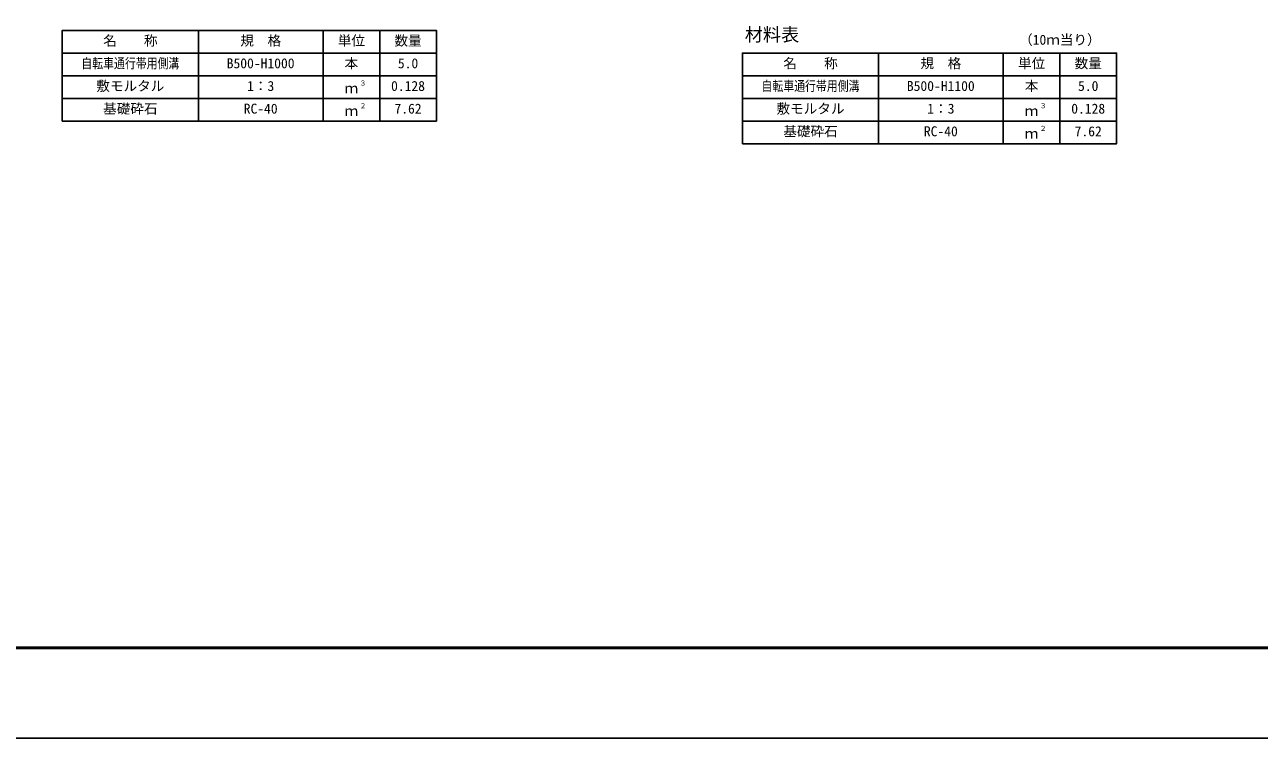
# Model space of a CAD drawing. Units: millimetres, scale not verified. Extents: x -12600 to 12600, y -5940 to 5940.
# Drawn here: x 1709 to 7154, y -5940 to -2791 of the extents above; entities that cross this region are included whole.
import ezdxf
from ezdxf.enums import TextEntityAlignment as Align

# ---------------------------------------------------------------- set-up
doc = ezdxf.new("R2010")
doc.units = ezdxf.units.MM
doc.header["$LTSCALE"] = 40
for name, color, linetype, lineweight in [('0-1_Defpoints', 5, 'Continuous', 25), ('0-3_HYO', 3, 'Continuous', 25), ('0-4_HYO2', 4, 'Continuous', 25), ('0-7_TXT', 7, 'Continuous', 25), ('0-8_WAKU', 3, 'Continuous', 25)]:
    doc.layers.add(name, color=color, linetype=linetype, lineweight=lineweight)
doc.styles.add('ＭＳ ゴシック', font='')
doc.styles.get('ＭＳ ゴシック').set_extended_font_data('MS Gothic')

msp = doc.modelspace()

# ---------------------------------------------------------------- linework, layer by layer
at = {"layer": '0-1_Defpoints'}
msp.add_lwpolyline([(-4200, -5940), (12600, -5940), (12600, 5940), (-4200, 5940)], close=True, dxfattribs=at)
at = {"layer": '0-3_HYO'}
for p, q in [((2475, -2816.64), (2475, -3216.64)), ((3025, -2816.64), (3025, -3216.64)), ((3275, -2816.64), (3275, -3216.64)), ((1875, -2916.64), (3525, -2916.64)), ((5475, -2916.64), (5475, -3316.64)), ((6025, -2916.64), (6025, -3316.64)), ((6275, -2916.64), (6275, -3316.64)), ((4875, -3016.64), (6525, -3016.64))]:
    msp.add_line(p, q, dxfattribs=at)
for points in [[(1875, -3216.64), (3525, -3216.64), (3525, -2816.64), (1875, -2816.64)], [(4875, -3316.64), (6525, -3316.64), (6525, -2916.64), (4875, -2916.64)]]:
    msp.add_lwpolyline(points, close=True, dxfattribs=at)
at = {"layer": '0-4_HYO2'}
for p, q in [((1875, -3016.64), (3525, -3016.64)), ((1875, -3116.64), (3525, -3116.64)), ((4875, -3116.64), (6525, -3116.64)), ((4875, -3216.64), (6525, -3216.64))]:
    msp.add_line(p, q, dxfattribs=at)
at = {"layer": '0-8_WAKU', "lineweight": 50}
msp.add_lwpolyline([(-3800, -5540), (12200, -5540), (12200, 5540), (-3800, 5540)], close=True, dxfattribs=at)

# ---------------------------------------------------------------- texts
at = {"layer": '0-7_TXT', "style": 'ＭＳ ゴシック'}
for s, height, p in [('材料表', 58.65, (4885, -2881.64)), ('（10ｍ当り）', 43.99, (6095, -2892.64)), ('名\u3000\u3000称', 43.99, (2055, -2896.64)), ('規\u3000格', 43.99, (2660, -2896.64)), ('単位', 43.99, (3090, -2896.64)), ('数量', 43.99, (3340, -2896.64)), ('B500-H1000', 43.99, (2600, -2996.64)), ('本', 43.99, (3120, -2996.64)), ('5.0', 43.99, (3355, -2996.64)), ('名\u3000\u3000称', 43.99, (5055, -2996.64)), ('規\u3000格', 43.99, (5660, -2996.64)), ('単位', 43.99, (6090, -2996.64)), ('数量', 43.99, (6340, -2996.64)), ('敷モルタル', 43.99, (2025, -3096.64)), ('1：3', 43.99, (2690, -3096.64)), ('３', 21.99, (3185.54, -3066.27)), ('0.128', 43.99, (3325, -3096.64)), ('B500-H1100', 43.99, (5600, -3096.64)), ('本', 43.99, (6120, -3096.64)), ('5.0', 43.99, (6355, -3096.64)), ('ｍ', 43.99, (3120, -3106.64)), ('基礎砕石', 43.99, (2055, -3196.64)), ('RC-40', 43.99, (2675, -3196.64)), ('２', 21.99, (3185.54, -3166.27)), ('7.62', 43.99, (3340, -3196.64)), ('敷モルタル', 43.99, (5025, -3196.64)), ('1：3', 43.99, (5690, -3196.64)), ('３', 21.99, (6185.54, -3166.27)), ('0.128', 43.99, (6325, -3196.64)), ('ｍ', 43.99, (3120, -3206.64)), ('ｍ', 43.99, (6120, -3206.64)), ('基礎砕石', 43.99, (5055, -3296.64)), ('RC-40', 43.99, (5675, -3296.64)), ('ｍ', 43.99, (6120, -3306.64)), ('２', 21.99, (6185.54, -3266.27)), ('7.62', 43.99, (6340, -3296.64))]:
    msp.add_text(s, height=height, dxfattribs=at).set_placement(p, align=Align.BOTTOM_LEFT)
at = {"layer": '0-7_TXT', "style": 'ＭＳ ゴシック', "width": 0.8}
for p in [(1959, -2996.64), (4959, -3096.64)]:
    msp.add_text('自転車通行帯用側溝', height=43.99, dxfattribs=at).set_placement(p, align=Align.BOTTOM_LEFT)

doc.saveas('drawing.dxf')
